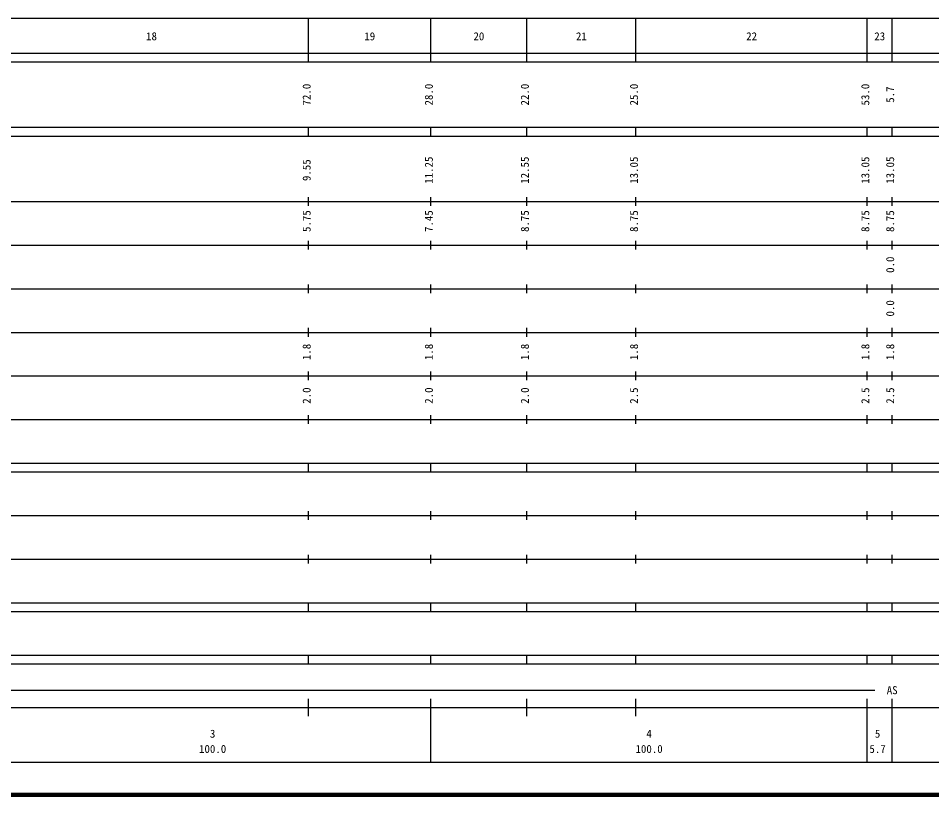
# Model space of a CAD drawing. Units: millimetres on the paper, enlarged 1000 times. Extents: x 40000 to 680000, y 20000 to 380000.
# Drawn here: x 273468 to 482759, y 20000 to 198000 of the extents above; entities that cross this region are included whole.
import ezdxf
from ezdxf.enums import TextEntityAlignment as Align

# ---------------------------------------------------------------- set-up
doc = ezdxf.new("R2010")
doc.units = ezdxf.units.MM
doc.header["$LTSCALE"] = 1000
doc.layers.add('M-TTL', color=2, linetype='Continuous', lineweight=140)
doc.layers.add('M-TTL-BAND', color=7, linetype='Continuous', lineweight=25)
doc.styles.add('ＭＳ ゴシック', font='')
doc.styles.get('ＭＳ ゴシック').set_extended_font_data('MS Gothic')

msp = doc.modelspace()

# ---------------------------------------------------------------- linework, layer by layer
at = {"layer": 'M-TTL'}
msp.add_line((40000, 20000), (680000, 20000), dxfattribs=at)
at = {"layer": 'M-TTL-BAND'}
for p, q in [((68000, 198000), (579000, 198000)), ((340000, 188000), (340000, 198000)), ((368000, 188000), (368000, 198000)), ((390000, 188000), (390000, 198000)), ((415000, 188000), (415000, 198000)), ((468000, 188000), (468000, 198000)), ((473700, 188000), (473700, 198000)), ((40000, 190000), (579000, 190000)), ((40000, 188000), (579000, 188000)), ((40000, 173000), (579000, 173000)), ((340000, 171000), (340000, 173000)), ((368000, 171000), (368000, 173000)), ((390000, 171000), (390000, 173000)), ((415000, 171000), (415000, 173000)), ((468000, 171000), (468000, 173000)), ((473700, 171000), (473700, 173000)), ((40000, 171000), (579000, 171000)), ((340000, 155000), (340000, 157000)), ((368000, 155000), (368000, 157000)), ((390000, 155000), (390000, 157000)), ((415000, 155000), (415000, 157000)), ((468000, 155000), (468000, 157000)), ((473700, 155000), (473700, 157000)), ((40000, 156000), (579000, 156000)), ((340000, 145000), (340000, 147000)), ((368000, 145000), (368000, 147000)), ((390000, 145000), (390000, 147000)), ((415000, 145000), (415000, 147000)), ((468000, 145000), (468000, 147000)), ((473700, 145000), (473700, 147000)), ((46000, 146000), (579000, 146000)), ((340000, 135000), (340000, 137000)), ((368000, 135000), (368000, 137000)), ((390000, 135000), (390000, 137000)), ((415000, 135000), (415000, 137000)), ((468000, 135000), (468000, 137000)), ((473700, 135000), (473700, 137000)), ((52000, 136000), (579000, 136000)), ((46000, 126000), (579000, 126000)), ((340000, 125000), (340000, 127000)), ((368000, 125000), (368000, 127000)), ((390000, 125000), (390000, 127000)), ((415000, 125000), (415000, 127000)), ((468000, 125000), (468000, 127000)), ((473700, 125000), (473700, 127000)), ((52000, 116000), (579000, 116000)), ((340000, 115000), (340000, 117000)), ((368000, 115000), (368000, 117000)), ((390000, 115000), (390000, 117000)), ((415000, 115000), (415000, 117000)), ((468000, 115000), (468000, 117000)), ((473700, 115000), (473700, 117000)), ((340000, 105000), (340000, 107000)), ((368000, 105000), (368000, 107000)), ((390000, 105000), (390000, 107000)), ((415000, 105000), (415000, 107000)), ((468000, 105000), (468000, 107000)), ((473700, 105000), (473700, 107000)), ((46000, 106000), (579000, 106000)), ((40000, 96000), (579000, 96000)), ((340000, 94000), (340000, 96000)), ((368000, 94000), (368000, 96000)), ((390000, 94000), (390000, 96000)), ((415000, 94000), (415000, 96000)), ((468000, 94000), (468000, 96000)), ((473700, 94000), (473700, 96000)), ((40000, 94000), (579000, 94000)), ((49000, 84000), (579000, 84000)), ((340000, 83000), (340000, 85000)), ((368000, 83000), (368000, 85000)), ((390000, 83000), (390000, 85000)), ((415000, 83000), (415000, 85000)), ((468000, 83000), (468000, 85000)), ((473700, 83000), (473700, 85000)), ((40000, 74000), (579000, 74000)), ((340000, 73000), (340000, 75000)), ((368000, 73000), (368000, 75000)), ((390000, 73000), (390000, 75000)), ((415000, 73000), (415000, 75000)), ((468000, 73000), (468000, 75000)), ((473700, 73000), (473700, 75000)), ((40000, 64000), (579000, 64000)), ((340000, 62000), (340000, 64000)), ((368000, 62000), (368000, 64000)), ((390000, 62000), (390000, 64000)), ((415000, 62000), (415000, 64000)), ((468000, 62000), (468000, 64000)), ((473700, 62000), (473700, 64000)), ((40000, 62000), (579000, 62000)), ((40000, 52000), (579000, 52000)), ((340000, 50000), (340000, 52000)), ((368000, 50000), (368000, 52000)), ((390000, 50000), (390000, 52000)), ((415000, 50000), (415000, 52000)), ((468000, 50000), (468000, 52000)), ((473700, 50000), (473700, 52000)), ((40000, 50000), (579000, 50000)), ((71000, 44000), (469700, 44000)), ((340000, 38000), (340000, 42000)), ((368000, 27500), (368000, 42000)), ((390000, 38000), (390000, 42000)), ((415000, 38000), (415000, 42000)), ((468000, 27500), (468000, 42000)), ((473700, 27500), (473700, 42000)), ((40000, 40000), (579000, 40000)), ((68000, 27500), (579000, 27500))]:
    msp.add_line(p, q, dxfattribs=at)

# ---------------------------------------------------------------- texts
at = {"layer": 'M-TTL-BAND', "style": 'ＭＳ ゴシック'}
for s, p in [('18', (304000, 192405)), ('19', (354000, 192405)), ('20', (379000, 192405)), ('21', (402500, 192405)), ('22', (441500, 192405)), ('23', (470850, 192405)), ('AS', (473700, 42500)), ('3', (318000, 32523)), ('4', (418000, 32523)), ('5', (470350, 32523)), ('100.0', (318000, 29033)), ('100.0', (418000, 29033)), ('5.7', (470350, 29033))]:
    msp.add_text(s, height=1833, dxfattribs=at).set_placement(p, align=Align.BOTTOM_CENTER)
for s, p in [('72.0', (341000, 180500)), ('28.0', (369000, 180500)), ('22.0', (391000, 180500)), ('25.0', (416000, 180500)), ('53.0', (469000, 180500)), ('5.7', (474700, 180500)), ('9.55', (341000, 163174)), ('11.25', (369000, 163174)), ('12.55', (391000, 163174)), ('13.05', (416000, 163174)), ('13.05', (469000, 163174)), ('13.05', (474700, 163174)), ('5.75', (341000, 151500)), ('7.45', (369000, 151500)), ('8.75', (391000, 151500)), ('8.75', (416000, 151500)), ('8.75', (469000, 151500)), ('8.75', (474700, 151500)), ('0.0', (474700, 141500)), ('0.0', (474700, 131500)), ('1.8', (341000, 121500)), ('1.8', (369000, 121500)), ('1.8', (391000, 121500)), ('1.8', (416000, 121500)), ('1.8', (469000, 121500)), ('1.8', (474700, 121500)), ('2.0', (341000, 111500)), ('2.0', (369000, 111500)), ('2.0', (391000, 111500)), ('2.5', (416000, 111500)), ('2.5', (469000, 111500)), ('2.5', (474700, 111500))]:
    msp.add_text(s, height=1833, rotation=90, dxfattribs=at).set_placement(p, align=Align.BOTTOM_CENTER)

doc.saveas('drawing.dxf')
